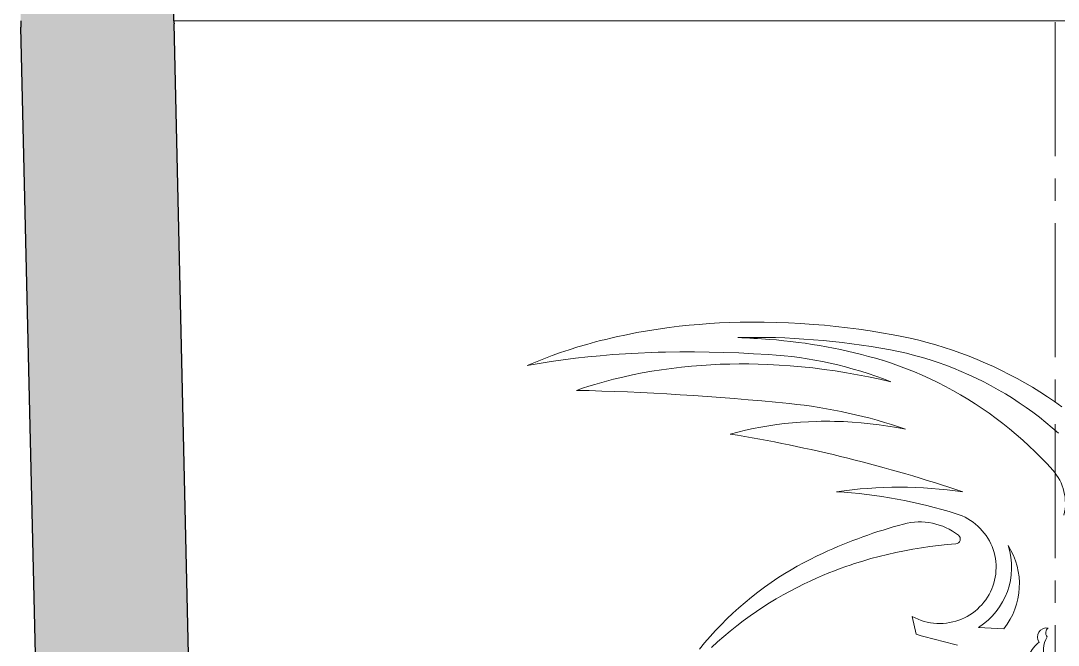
# Model space of a CAD drawing. Extents: x -234 to 858, y -95 to 532.
# Drawn here: x 272.76 to 313.38, y 157.16 to 181.63 of the extents above; entities that cross this region are included whole.
import ezdxf

# ---------------------------------------------------------------- set-up
doc = ezdxf.new("R2010")
doc.units = 0
doc.header["$LTSCALE"] = 7
doc.header["$MEASUREMENT"] = 0
doc.linetypes.add('CENTER2', pattern=[1.125, 0.75, -0.125, 0.125, -0.125])
for name, color, linetype, lineweight in [('1', 1, 'CENTER2', 15), ('3', 3, 'CONTINUOUS', 30), ('8', 250, 'CONTINUOUS', 15)]:
    doc.layers.add(name, color=color, linetype=linetype, lineweight=lineweight)

msp = doc.modelspace()

# ---------------------------------------------------------------- hatches: boundary and pattern name
at = {"layer": '8'}
h = msp.add_hatch(dxfattribs=at)
h.set_pattern_fill('DOTS', color=256, scale=15)
h.paths.add_polyline_path([(278.7547, 181.6253), (278.7561, 181.6253), (278.7561, 189.1253, -0.1750393), (283.9942, 203.6295), (284.3728, 204.0854, 0.1415284), (286.7061, 209.4253), (296.3061, 282.4253, -0.0954376), (296.7717, 283.8253), (287.0182, 283.8253, -0.453051), (289.9926, 280.4342), (280.7573, 210.2076, -0.1415284), (279.7573, 207.9191), (279.3787, 207.4632, 0.1750393), (272.7561, 189.1253), (272.7561, 181.6253, 0.0057938), (272.759, 181.3704), (273.3636, 155.2897), (279.393, 154.0907)])
h.paths.add_polyline_path([(294.1688, 274.8965), (295.3012, 282.9242), (291.588, 283.448), (290.4555, 275.4203)], flags=24)

# ---------------------------------------------------------------- linework, layer by layer
at = {"layer": '1'}
msp.add_line((313.2561, 291.8253), (313.2561, 19.0753), dxfattribs=at)
at = {"layer": '3'}
for p, q in [((278.7561, 181.6253), (278.7561, 189.1253)), ((275.1577, 77.8863), (272.759, 181.3704)), ((281.1561, 78.0253), (278.7574, 181.5094))]:
    msp.add_line(p, q, dxfattribs=at)
for radius in [11, 5]:
    msp.add_arc((283.7561, 181.6253), radius, 180, 181.32782, dxfattribs=at)
at = {"layer": '8'}
for q in [(278.7561, 181.6253), (347.7561, 181.6253)]:
    msp.add_line((313.2561, 181.6253), q, dxfattribs=at)
at = {"layer": '8', "ltscale": 0.017888}
msp.add_line((307.6693, 158.2858), (307.8161, 157.5855), dxfattribs=at)
at = {"layer": '8', "ltscale": 0.024784}
msp.add_line((310.265, 157.8561), (311.255, 157.8041), dxfattribs=at)
at = {"layer": '8'}
for points in [[(306.9151, 169.3218), (306.4681, 169.4001), (306.0207, 169.4718), (305.5731, 169.5368), (305.1255, 169.5953), (304.6781, 169.647), (304.231, 169.6921), (303.7846, 169.7303), (303.305, 169.764), (302.8264, 169.7897), (302.349, 169.8075), (301.873, 169.8174), (301.6354, 169.8193), (301.3981, 169.8192), (301.1618, 169.8171), (300.926, 169.813), (300.5225, 169.8013), (300.1206, 169.7836), (299.7206, 169.7598), (299.3224, 169.7301), (298.9263, 169.6943), (298.5324, 169.6524), (298.1409, 169.6044), (297.7196, 169.5456), (297.3014, 169.4795), (296.8865, 169.4061), (296.475, 169.3255), (296.0673, 169.2377), (295.8645, 169.1909), (295.6628, 169.1423), (295.4626, 169.0921), (295.2635, 169.0399), (294.917, 168.9442), (294.5739, 168.8429), (294.2342, 168.7359), (293.8981, 168.6232), (293.5656, 168.505), (293.2369, 168.381), (292.9121, 168.2515), (292.5913, 168.1163)], [(313.5239, 166.5028), (313.2424, 166.7021), (312.9566, 166.8954), (312.6666, 167.0825), (312.3726, 167.2634), (312.0746, 167.4381), (311.7729, 167.6064), (311.4676, 167.7682), (311.159, 167.9235), (310.8471, 168.0722), (310.5321, 168.2143), (310.2142, 168.3497), (309.8936, 168.4783), (309.5704, 168.6), (309.2449, 168.7149), (308.9172, 168.8229), (308.5875, 168.9238), (308.2559, 169.0177), (307.9227, 169.1045), (307.5881, 169.1841), (307.2521, 169.2566), (306.9151, 169.3218)], [(292.5913, 168.1163), (293.0549, 168.1975), (293.5237, 168.2718), (293.9977, 168.3394), (294.4765, 168.4003), (294.96, 168.4544), (295.448, 168.502), (295.9401, 168.5429), (296.4363, 168.5773), (296.9363, 168.6053), (297.4398, 168.6268), (297.7211, 168.636), (298.0033, 168.6432), (298.5706, 168.6518), (299.1416, 168.6526), (299.7158, 168.6458), (300.2931, 168.6313), (300.8732, 168.6092), (301.4559, 168.5796), (302.0407, 168.5426)], [(313.3885, 165.4666), (313.146, 165.6799), (312.8984, 165.8873), (312.6457, 166.0889), (312.3882, 166.2844), (312.126, 166.4738), (311.8592, 166.657), (311.5882, 166.8338), (311.3129, 167.0042), (311.0337, 167.168), (310.7506, 167.3253), (310.4639, 167.4758), (310.1738, 167.6195), (309.8804, 167.7564), (309.5839, 167.8863), (309.2845, 168.0092), (308.9825, 168.125), (308.678, 168.2337), (308.3711, 168.3351), (308.0622, 168.4292), (307.7514, 168.516), (307.4389, 168.5954), (307.1249, 168.6673), (306.8096, 168.7318)], [(306.4947, 168.3223), (306.812, 168.2185), (307.1272, 168.1077), (307.4401, 167.9897), (307.7505, 167.8647), (308.0583, 167.7327), (308.3633, 167.5938), (308.6653, 167.4481), (308.964, 167.2956), (309.2594, 167.1365), (309.5513, 166.9707), (309.8394, 166.7985), (310.1236, 166.6199), (310.4038, 166.4349), (310.6797, 166.2438), (310.9512, 166.0464), (311.2182, 165.8431), (311.4804, 165.6337), (311.7378, 165.4186), (311.9902, 165.1977), (312.2373, 164.9713), (312.4792, 164.7393), (312.7156, 164.5019), (312.9465, 164.2593), (313.1716, 164.0115)], [(306.8252, 167.4806), (306.3912, 167.5805), (305.9564, 167.6728), (305.5211, 167.7576), (305.0852, 167.8347), (304.6489, 167.9043), (304.2122, 167.9661), (303.7715, 168.0207), (303.3309, 168.0674), (302.8909, 168.1062), (302.4515, 168.1368), (302.2321, 168.1492), (302.013, 168.1595), (301.638, 168.1724), (301.2639, 168.1794), (300.891, 168.1804), (300.5192, 168.1753), (300.1488, 168.1642), (299.7799, 168.1469), (299.4126, 168.1236), (299.0191, 168.0916), (298.6277, 168.0525), (298.2389, 168.0062), (297.8526, 167.9527), (297.4691, 167.892), (297.0885, 167.824), (296.711, 167.7488), (296.3368, 167.6664), (295.9661, 167.5766), (295.7816, 167.5289), (295.598, 167.4793), (295.4164, 167.4282), (295.2357, 167.3752), (294.9957, 167.3016), (294.7574, 167.2248), (294.5211, 167.1447)], [(307.4072, 165.6209), (307.0606, 165.687), (306.713, 165.7453), (306.3647, 165.7957), (306.0158, 165.8384), (305.6666, 165.8731), (305.3173, 165.9), (304.968, 165.9188), (304.6191, 165.9297), (304.4448, 165.9322), (304.2706, 165.9326), (304.0967, 165.9311), (303.923, 165.9275), (303.6077, 165.9158), (303.2934, 165.8975), (302.9802, 165.8724), (302.6682, 165.8407), (302.3577, 165.8023), (302.0488, 165.7572), (301.7417, 165.7054), (301.4365, 165.6469), (301.1334, 165.5816), (300.8325, 165.5097), (300.5339, 165.4312)], [(309.3923, 162.3087), (309.5087, 162.2688), (309.6226, 162.2225), (309.7339, 162.1701), (309.8421, 162.1116), (309.9468, 162.0473), (310.0479, 161.9773), (310.1449, 161.9019), (310.2375, 161.8213), (310.3256, 161.7357), (310.4087, 161.6455), (310.4866, 161.5508), (310.5592, 161.4521), (310.6259, 161.3498), (310.6869, 161.2439), (310.7418, 161.135), (310.7906, 161.0231), (310.8331, 160.9088), (310.8691, 160.7924), (310.8986, 160.6741), (310.9214, 160.5544), (310.9375, 160.4337), (310.9468, 160.3123), (310.9493, 160.1906), (310.945, 160.0689), (310.934, 159.9478), (310.9162, 159.8275), (310.8917, 159.7084), (310.8607, 159.5908), (310.8231, 159.475), (310.7791, 159.3615), (310.7289, 159.2506), (310.6725, 159.1427), (310.6103, 159.038), (310.5423, 158.9368), (310.4688, 158.8396), (310.39, 158.7465), (310.3059, 158.6576), (310.217, 158.5735), (310.1236, 158.4944), (310.0258, 158.4206), (309.9242, 158.3523), (309.8188, 158.2897), (309.7102, 158.233), (309.5986, 158.1823), (309.4843, 158.1379), (309.3678, 158.0999), (309.2494, 158.0684), (309.1294, 158.0434), (309.0048, 158.0248), (308.8795, 158.0132), (308.7537, 158.0088), (308.6279, 158.0116), (308.5024, 158.0215), (308.3778, 158.0385), (308.2544, 158.0627), (308.1326, 158.0938), (308.0128, 158.1318), (307.8954, 158.1766), (307.7808, 158.228), (307.6693, 158.2858)], [(299.805, 157.0748), (300.0445, 157.2932), (300.2888, 157.5063), (300.538, 157.714), (300.7918, 157.9163), (301.0503, 158.113), (301.3133, 158.3042), (301.5651, 158.4791), (301.8208, 158.6489), (302.0802, 158.8136), (302.3433, 158.973), (302.6099, 159.1271), (302.88, 159.276), (303.1534, 159.4194), (303.43, 159.5575), (303.6696, 159.6714), (303.9114, 159.7814), (304.1554, 159.8873), (304.4015, 159.989), (304.6219, 160.0761), (304.8439, 160.1598), (305.0673, 160.2404), (305.2358, 160.2986), (305.4051, 160.3549), (305.7247, 160.4557), (306.0469, 160.5499), (306.3714, 160.6375), (306.6981, 160.7185), (307.0268, 160.7928), (307.3574, 160.8605), (307.6897, 160.9216), (308.0236, 160.9759), (308.3589, 161.0236), (308.6954, 161.0646), (309.033, 161.0989), (309.3715, 161.1265)], [(304.1748, 160.7701), (303.918, 160.649), (303.6641, 160.5227), (303.4132, 160.3913), (303.1654, 160.2548), (302.9207, 160.1133), (302.6792, 159.9669), (302.4077, 159.7937), (302.1407, 159.6143), (301.8784, 159.4286), (301.6209, 159.2369), (301.3683, 159.0391), (301.1207, 158.8354), (300.8783, 158.6258), (300.6411, 158.4106), (300.4093, 158.1898), (300.1829, 157.9635), (299.9621, 157.7319), (299.7469, 157.495), (299.5373, 157.2531), (299.3336, 157.0061)]]:
    msp.add_lwpolyline(points, dxfattribs=at)
for centre, radius, start, end in [((298.7922, 122.0179), 47.2374, 86.01524, 87.51696), ((300.4298, 147.9483), 21.257, 73.42276, 85.56157), ((300.8454, 146.7166), 20.0103, 70.85806, 84.22756), ((291.3011, 108.8042), 57.3753, 71.34625, 80.739605), ((311.7211, 162.718), 1.9431, 346.04593, 41.72553), ((307.1592, 146.3391), 17.0099, 81.57116, 98.32956), ((303.564, 143.7525), 19.4496, 72.56288, 86.6657), ((312.5359, 142.5133), 20.0805, 105.03675, 114.60642), ((307.9585, 159.5348), 2.455, 51.835, 104.92823), ((309.3592, 161.3157), 0.1894, 273.73389, 52.0755), ((308.7689, 160.2079), 2.7864, 302.46307, 17.87649), ((309.0515, 159.5496), 2.8107, 321.61516, 32.57664), ((312.9249, 157.4785), 0.3577, 79.7483, 214.85957), ((313.1328, 157.6392), 0.2402, 126.82291, 218.52107), ((332.804, 248.5522), 94.3362, 254.640077, 255.65546), ((313.4207, 156.263), 1.2826, 127.95507, 155.46415), ((313.8743, 156.9654), 1.067, 150.57603, 202.59321)]:
    msp.add_arc(centre, radius, start, end, dxfattribs=at)
for centre, major_axis, ratio, start_param, end_param in [((305.8359, 155.7918), (19.3842, -5.0679), 0.6414905, 1.6873997, 1.994029), ((303.1942, 157.4995), (11.8041, -5.4409), 0.8162054, 1.6385983, 2.0222199), ((305.7534, 161.2379), (25.0899, -3.203), 0.1987406, 1.7117855, 2.0601755)]:
    msp.add_ellipse(centre, major_axis=major_axis, ratio=ratio, start_param=start_param, end_param=end_param, dxfattribs=at)

doc.saveas('drawing.dxf')
